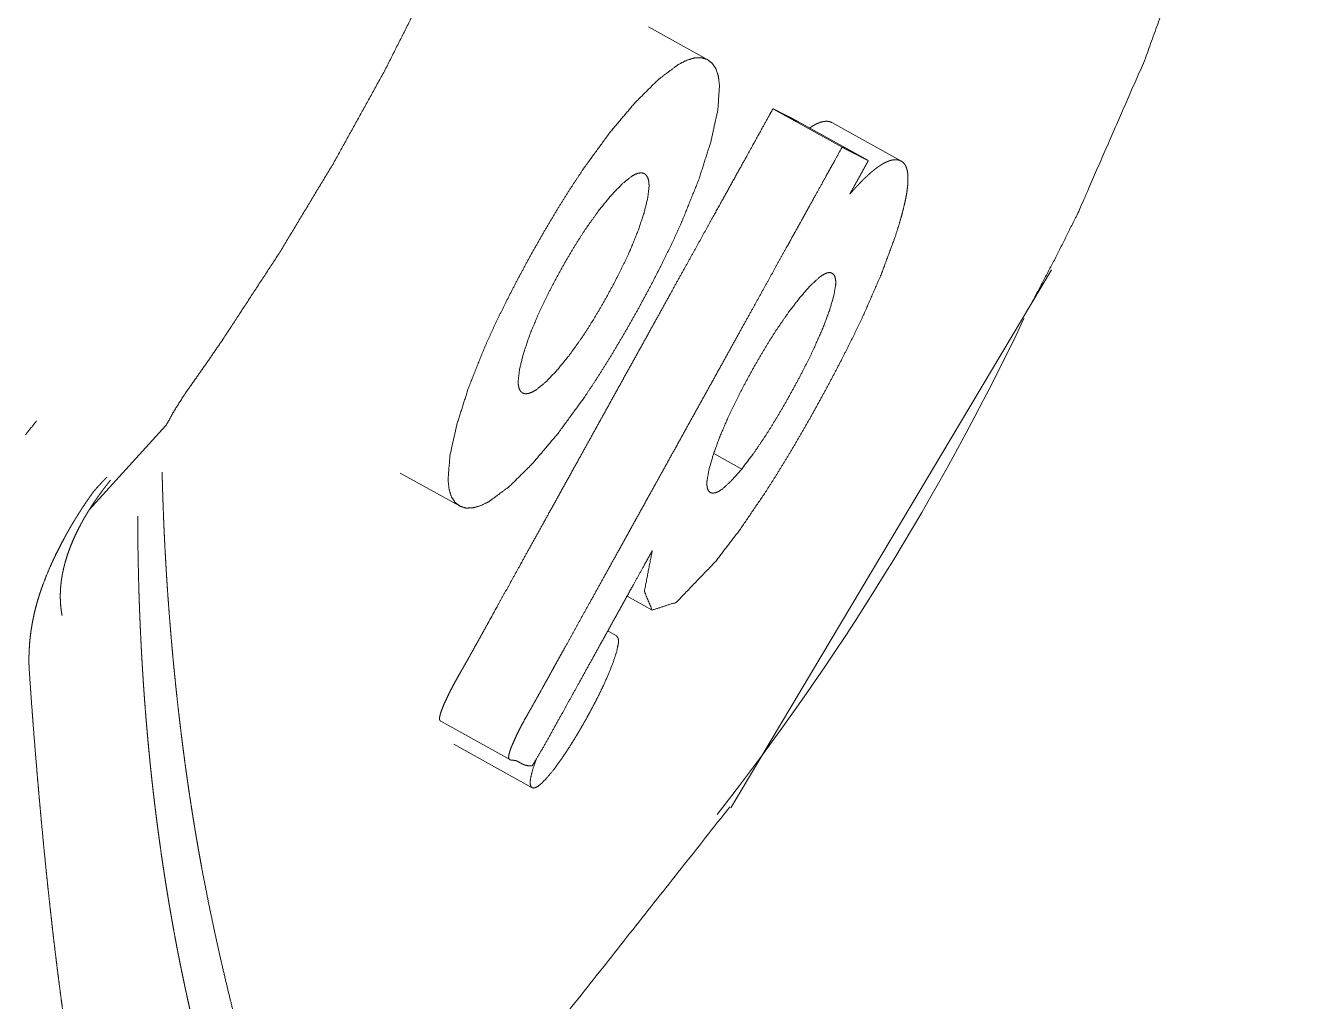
# Paper-space layout 'A3_1' of a CAD drawing. Header units: millimetres. Extents: x 0 to 420, y 0 to 297.
# Drawn here: x 199.35 to 205.84, y 258.55 to 263.55 of the extents above; entities that cross this region are included whole.
import ezdxf

# ---------------------------------------------------------------- set-up
doc = ezdxf.new("R2010")
doc.units = ezdxf.units.MM
doc.layers.add('170', color=7, linetype='Continuous', true_color=0xffffff)

psp = doc.layouts.new('A3_1')

# ---------------------------------------------------------------- linework, layer by layer
at = {"layer": '170', "color": 155, "linetype": 'Continuous', "lineweight": 13}
for p, q in [((202.8394, 263.3693), (202.5363, 263.5379)), ((203.5262, 262.9222), (203.1724, 263.1189)), ((203.6575, 262.8552), (203.3037, 263.0519)), ((203.8276, 262.8516), (203.4737, 263.0483)), ((203.5683, 262.6854), (203.5675, 262.6859)), ((203.5687, 262.6852), (203.5683, 262.6854)), ((204.5976, 262.295), (202.9572, 259.5425)), ((200.0662, 261.4975), (199.673, 261.0659)), ((203.0124, 261.2755), (202.8692, 261.3551)), ((201.2654, 261.2551), (201.5685, 261.0865)), ((202.5541, 260.5534), (202.4256, 260.6248)), ((202.3717, 260.4221), (202.3271, 260.4469)), ((201.4725, 259.9851), (201.8263, 259.7885)), ((201.5392, 259.8676), (201.9398, 259.6451))]:
    psp.add_line(p, q, dxfattribs=at)
psp.add_arc((192.2677, 267.8338), 13.4937, 321.90422, 334.59644, dxfattribs=at)
for points, knots in [([(204.5011, 262.1347), (204.6197, 262.3588), (204.733, 262.585), (205.0732, 263.3649), (205.3641, 264.163), (205.6175, 264.9552), (205.8368, 265.7573)], [0, 0, 0.065504, 0.130872, 0.350731, 0.570221, 0.785129, 1, 1]), ([(201.5666, 264.0892), (201.4971, 263.9388), (201.4259, 263.7892), (201.1843, 263.3117), (200.9253, 262.8434), (200.6492, 262.385), (200.3565, 261.9374), (200.2632, 261.8018), (200.1683, 261.6672)], [0, 0, 0.05914, 0.118293, 0.30937, 0.50042, 0.69148, 0.882439, 0.94122, 1, 1]), ([(202.8546, 262.9502), (202.8901, 263.1118), (202.899, 263.2357), (202.8935, 263.2835), (202.8812, 263.322), (202.8621, 263.3512), (202.8368, 263.3707), (202.8063, 263.3799), (202.7711, 263.3789), (202.7315, 263.3673), (202.6876, 263.345), (202.5863, 263.2688), (202.4671, 263.1505)], [0, 0, 0.184363, 0.322821, 0.376458, 0.421504, 0.460345, 0.495975, 0.531443, 0.570736, 0.616724, 0.671646, 0.812869, 1, 1]), ([(203.1724, 263.1189), (203.155, 263.0875), (203.1209, 263.0259), (203.0698, 262.9337), (203.0379, 262.8761), (203.0002, 262.8081), (202.9569, 262.73), (202.9143, 262.6531), (202.8636, 262.5616), (202.8357, 262.5113), (202.7775, 262.4062), (202.7153, 262.2939), (202.6473, 262.1712), (202.5739, 262.0388), (202.4972, 261.9004), (202.4198, 261.7607), (202.381, 261.6906), (202.3033, 261.5504), (202.228, 261.4144), (202.1914, 261.3484), (202.1115, 261.2042), (202.0291, 261.0556), (201.9912, 260.9871), (201.9188, 260.8565), (201.8848, 260.795), (201.8219, 260.6816), (201.7666, 260.5818), (201.7178, 260.4937), (201.6771, 260.4202), (201.6355, 260.345), (201.6121, 260.3031), (201.5898, 260.2637), (201.5694, 260.2281), (201.5517, 260.1966), (201.5365, 260.1692), (201.5237, 260.1449), (201.5116, 260.1204), (201.4988, 260.0933), (201.487, 260.0667), (201.4779, 260.0444), (201.4716, 260.0261), (201.4676, 260.0112), (201.4659, 259.9998), (201.4664, 259.9924), (201.4689, 259.9878), (201.4724, 259.9851)], [0, 0, 0.010036, 0.02972, 0.059233, 0.077646, 0.099404, 0.124379, 0.148958, 0.178228, 0.194335, 0.227961, 0.263871, 0.303105, 0.345465, 0.389723, 0.434421, 0.456829, 0.501669, 0.545192, 0.566297, 0.612401, 0.659952, 0.681867, 0.723622, 0.743283, 0.779581, 0.811484, 0.839682, 0.863174, 0.887211, 0.900645, 0.913317, 0.924792, 0.934905, 0.943675, 0.951358, 0.958993, 0.967387, 0.975532, 0.982282, 0.987681, 0.992007, 0.995211, 0.997286, 0.998767, 1, 1]), ([(202.4671, 263.1505), (202.3374, 262.9968), (202.205, 262.815), (202.1378, 262.7137), (202.0695, 262.6048), (202, 262.488), (201.9309, 262.3662), (201.8649, 262.2442), (201.8033, 262.1245), (201.7478, 262.0099), (201.6981, 261.9003), (201.6155, 261.6938), (201.5551, 261.5046)], [0, 0, 0.106186, 0.224933, 0.289103, 0.357008, 0.428758, 0.502662, 0.575908, 0.646987, 0.714226, 0.77774, 0.895149, 1, 1]), ([(203.3037, 263.0519), (203.3026, 263.0524), (203.302, 263.0527), (203.3014, 263.053), (203.3007, 263.0534), (203.3001, 263.0537), (203.2993, 263.0541), (203.2986, 263.0545), (203.297, 263.0553), (203.2962, 263.0557), (203.2953, 263.0561), (203.2944, 263.0566), (203.2935, 263.0571), (203.2915, 263.0581), (203.2904, 263.0587), (203.2892, 263.0592), (203.2868, 263.0605), (203.2855, 263.0611), (203.2842, 263.0618), (203.2828, 263.0625), (203.2813, 263.0633), (203.2798, 263.0641), (203.2781, 263.0649), (203.2746, 263.0667), (203.2727, 263.0677), (203.2707, 263.0687), (203.2686, 263.0698), (203.2664, 263.0709), (203.264, 263.0721), (203.2615, 263.0734), (203.2589, 263.0747), (203.2561, 263.0762), (203.253, 263.0777), (203.2466, 263.081), (203.2403, 263.0842), (203.2372, 263.0858), (203.2343, 263.0872), (203.2288, 263.09), (203.2263, 263.0914), (203.2238, 263.0926), (203.2191, 263.095), (203.2169, 263.0961), (203.2128, 263.0982), (203.209, 263.1002), (203.2072, 263.1011), (203.2054, 263.102), (203.2038, 263.1028), (203.2007, 263.1044), (203.1992, 263.1051), (203.1978, 263.1059), (203.1965, 263.1066), (203.1952, 263.1072), (203.194, 263.1078), (203.1928, 263.1084), (203.1905, 263.1096), (203.1895, 263.1101), (203.1885, 263.1106), (203.1866, 263.1116), (203.1857, 263.1121), (203.1848, 263.1125), (203.1832, 263.1133), (203.1825, 263.1137), (203.1818, 263.1141), (203.1811, 263.1144), (203.1804, 263.1148), (203.1797, 263.1151), (203.1791, 263.1154), (203.1785, 263.1157), (203.178, 263.116), (203.1774, 263.1163), (203.1769, 263.1165), (203.1764, 263.1168), (203.1759, 263.117), (203.1754, 263.1173), (203.175, 263.1175), (203.1742, 263.1179), (203.1738, 263.1181), (203.173, 263.1185), (203.1727, 263.1187), (203.1724, 263.1189)], [0, 0, 0.008152, 0.01273, 0.017433, 0.022514, 0.027657, 0.033051, 0.038695, 0.050673, 0.056944, 0.063592, 0.07049, 0.077765, 0.093128, 0.101344, 0.109998, 0.128247, 0.138155, 0.148441, 0.159101, 0.170452, 0.182241, 0.194722, 0.221436, 0.235922, 0.25116, 0.267214, 0.284083, 0.302018, 0.320958, 0.341213, 0.36266, 0.385612, 0.434401, 0.482939, 0.506016, 0.528091, 0.569918, 0.589609, 0.608485, 0.644105, 0.660911, 0.692391, 0.721364, 0.735034, 0.748142, 0.760683, 0.784326, 0.795363, 0.806023, 0.816309, 0.826029, 0.835499, 0.844592, 0.861586, 0.869613, 0.877202, 0.891688, 0.898461, 0.905045, 0.917336, 0.92298, 0.928499, 0.933893, 0.93891, 0.943801, 0.948505, 0.953083, 0.957347, 0.961549, 0.9655, 0.969328, 0.97303, 0.976543, 0.979992, 0.986263, 0.989274, 0.994918, 0.997492, 1, 1]), ([(203.4737, 263.0483), (203.4674, 263.051), (203.461, 263.053), (203.4545, 263.0542), (203.4479, 263.0548), (203.4414, 263.0547), (203.4348, 263.0541), (203.4282, 263.053), (203.4216, 263.0515), (203.4151, 263.0495), (203.4087, 263.0472), (203.4023, 263.0446), (203.3959, 263.0417), (203.3897, 263.0386), (203.3836, 263.0353), (203.3776, 263.0318), (203.3717, 263.0282), (203.3659, 263.0244), (203.3602, 263.0206), (203.3597, 263.0202)], [0, 0, 0.056113, 0.110606, 0.164286, 0.217694, 0.271093, 0.324879, 0.379041, 0.43374, 0.489099, 0.544706, 0.600803, 0.657238, 0.713785, 0.770284, 0.826936, 0.883237, 0.939313, 0.994827, 1, 1]), ([(203.5262, 262.9222), (203.5194, 262.91), (203.4946, 262.8651), (203.4486, 262.7822), (203.4236, 262.737), (203.3917, 262.6795), (203.354, 262.6114), (203.3107, 262.5333), (203.2899, 262.4957), (203.2439, 262.4127), (203.1895, 262.3146), (203.1313, 262.2095), (203.0691, 262.0972), (203.0011, 261.9746), (202.9278, 261.8421), (202.8511, 261.7038), (202.8124, 261.6339), (202.7348, 261.494), (202.6959, 261.4237), (202.619, 261.2849), (202.5452, 261.1517), (202.4653, 261.0076), (202.383, 260.8589), (202.3082, 260.724), (202.2386, 260.5984), (202.1757, 260.4849), (202.1205, 260.3852), (202.0954, 260.3399), (202.0501, 260.2581), (202.0309, 260.2236), (201.9893, 260.1484), (201.966, 260.1065), (201.9436, 260.067), (201.9233, 260.0315), (201.9055, 260), (201.8903, 259.9725), (201.8776, 259.9482), (201.8655, 259.9238), (201.8527, 259.8966), (201.8408, 259.87), (201.8317, 259.8477), (201.8254, 259.8295), (201.8214, 259.8145), (201.8197, 259.8032), (201.8202, 259.7958), (201.8228, 259.7912), (201.8271, 259.788), (201.8328, 259.7862), (201.8392, 259.7854), (201.846, 259.785), (201.8529, 259.7843), (201.8594, 259.7828), (201.8654, 259.7801), (201.8715, 259.7764), (201.8785, 259.7723), (201.8863, 259.7681), (201.8946, 259.7642), (201.9032, 259.7609), (201.9121, 259.7584), (201.9212, 259.757), (201.9307, 259.7564), (201.9404, 259.7567)], [0, 0, 0.003766, 0.017659, 0.04332, 0.057293, 0.075108, 0.096155, 0.120318, 0.131973, 0.157633, 0.187989, 0.220523, 0.255258, 0.293212, 0.33419, 0.377004, 0.398618, 0.441917, 0.463661, 0.506602, 0.547814, 0.592418, 0.63841, 0.680157, 0.719025, 0.754143, 0.784997, 0.799018, 0.824325, 0.835003, 0.858256, 0.871252, 0.883513, 0.894608, 0.904399, 0.912882, 0.920307, 0.9277, 0.935821, 0.9437, 0.950224, 0.955447, 0.959637, 0.962737, 0.964745, 0.966177, 0.967624, 0.969229, 0.970977, 0.972831, 0.974708, 0.976523, 0.978302, 0.98023, 0.982426, 0.984819, 0.987304, 0.98981, 0.992298, 0.994802, 0.997363, 1, 1]), ([(201.9427, 261.3043), (202.0724, 261.4577), (202.2046, 261.6385), (202.2715, 261.7392), (202.3394, 261.8473), (202.4084, 261.9632), (202.4769, 262.084), (202.5435, 262.207), (202.6056, 262.3277), (202.6615, 262.443), (202.7114, 262.5533), (202.7943, 262.7606), (202.8546, 262.9502)], [0, 0, 0.106035, 0.224295, 0.288102, 0.355541, 0.426749, 0.500033, 0.573884, 0.645511, 0.713194, 0.777075, 0.894978, 1, 1]), ([(203.6595, 262.8523), (203.6597, 262.8534), (203.6596, 262.8542), (203.6592, 262.8545), (203.6586, 262.8547), (203.6581, 262.8549), (203.6576, 262.8552), (203.657, 262.8555), (203.6564, 262.8558), (203.6558, 262.8561), (203.6552, 262.8564), (203.6539, 262.8571), (203.6524, 262.8578), (203.6509, 262.8586), (203.65, 262.859), (203.6492, 262.8595), (203.6482, 262.86), (203.6473, 262.8604), (203.6463, 262.8609), (203.6453, 262.8615), (203.6442, 262.862), (203.6431, 262.8626), (203.6419, 262.8632), (203.6394, 262.8645), (203.6366, 262.8659), (203.6351, 262.8667), (203.6336, 262.8674), (203.6302, 262.8691), (203.6265, 262.871), (203.6245, 262.872), (203.6202, 262.8743), (203.6179, 262.8755), (203.6154, 262.8767), (203.6127, 262.8781), (203.6099, 262.8795), (203.6069, 262.8811), (203.6037, 262.8826), (203.6005, 262.8843), (203.5972, 262.886), (203.5941, 262.8876), (203.5911, 262.8891), (203.5882, 262.8906), (203.5854, 262.892), (203.5827, 262.8934), (203.5801, 262.8947), (203.5776, 262.896), (203.5752, 262.8972), (203.5729, 262.8984), (203.5707, 262.8995), (203.5686, 262.9006), (203.5666, 262.9016), (203.5647, 262.9026), (203.5628, 262.9035), (203.561, 262.9045), (203.5593, 262.9053), (203.5576, 262.9062), (203.556, 262.907), (203.5531, 262.9085), (203.5517, 262.9092), (203.5503, 262.9099), (203.549, 262.9106), (203.5478, 262.9112), (203.5466, 262.9118), (203.5444, 262.9129), (203.5423, 262.914), (203.5413, 262.9145), (203.5404, 262.9149), (203.5395, 262.9154), (203.5387, 262.9158), (203.5371, 262.9167), (203.5356, 262.9174), (203.5349, 262.9178), (203.5342, 262.9181), (203.5336, 262.9184), (203.5329, 262.9188), (203.5323, 262.9191), (203.5318, 262.9193), (203.5313, 262.9196), (203.5302, 262.9201), (203.5297, 262.9204), (203.5293, 262.9206), (203.5284, 262.9211), (203.528, 262.9213), (203.5276, 262.9215), (203.5272, 262.9217), (203.5269, 262.9219), (203.5265, 262.922), (203.5262, 262.9222)], [0, 0, 0.007708, 0.012816, 0.016306, 0.020107, 0.023885, 0.02779, 0.031934, 0.0362, 0.040588, 0.045221, 0.055033, 0.065697, 0.077337, 0.083493, 0.090014, 0.096779, 0.103665, 0.110978, 0.118657, 0.126762, 0.134989, 0.143703, 0.162413, 0.182889, 0.19392, 0.205376, 0.230118, 0.257421, 0.272229, 0.304345, 0.321652, 0.340117, 0.359741, 0.380643, 0.402888, 0.426227, 0.4503, 0.474311, 0.497529, 0.519895, 0.541406, 0.562065, 0.581994, 0.601129, 0.619594, 0.637206, 0.654147, 0.670357, 0.686021, 0.701012, 0.715333, 0.729289, 0.742452, 0.755128, 0.767377, 0.779138, 0.801137, 0.811559, 0.821492, 0.830999, 0.84014, 0.848917, 0.865432, 0.880728, 0.887919, 0.894745, 0.901326, 0.907667, 0.91955, 0.93058, 0.93576, 0.940698, 0.94539, 0.950023, 0.954411, 0.958555, 0.962579, 0.970197, 0.973732, 0.977206, 0.983666, 0.986713, 0.989639, 0.992381, 0.995002, 0.997562, 1, 1]), ([(203.5687, 262.6852), (203.5683, 262.6847), (203.5681, 262.6847), (203.5683, 262.6853), (203.568, 262.6852), (203.5666, 262.6834), (203.5658, 262.6825), (203.5669, 262.6847), (203.5687, 262.688), (203.5698, 262.6898), (203.5704, 262.6909), (203.5713, 262.6925), (203.5732, 262.6959), (203.574, 262.6974), (203.575, 262.6991), (203.5759, 262.7008), (203.5769, 262.7025), (203.5778, 262.7043), (203.5789, 262.7061), (203.5799, 262.708), (203.581, 262.71), (203.5821, 262.712), (203.5832, 262.714), (203.5844, 262.716), (203.5856, 262.7182), (203.5868, 262.7204), (203.588, 262.7226), (203.5893, 262.7249), (203.5906, 262.7274), (203.5934, 262.7324), (203.5964, 262.7377), (203.598, 262.7406), (203.5995, 262.7434), (203.6011, 262.7463), (203.6028, 262.7494), (203.6063, 262.7558), (203.6081, 262.7589), (203.6099, 262.7621), (203.6117, 262.7654), (203.6135, 262.7687), (203.6153, 262.7719), (203.6187, 262.778), (203.6204, 262.7811), (203.6236, 262.787), (203.6252, 262.7898), (203.6268, 262.7926), (203.6283, 262.7954), (203.6298, 262.7981), (203.6327, 262.8033), (203.6341, 262.8058), (203.6355, 262.8083), (203.6368, 262.8107), (203.6381, 262.8131), (203.6394, 262.8154), (203.6407, 262.8177), (203.6419, 262.8199), (203.6431, 262.8221), (203.6443, 262.8242), (203.6455, 262.8264), (203.6466, 262.8284), (203.6477, 262.8304), (203.6488, 262.8324), (203.6499, 262.8343), (203.6509, 262.8362), (203.6519, 262.838), (203.6529, 262.8398), (203.654, 262.8418), (203.655, 262.8435), (203.6558, 262.8449), (203.6568, 262.8467), (203.6583, 262.8494), (203.6596, 262.8519), (203.66, 262.8527), (203.6595, 262.8523)], [0, 0, 0.003092, 0.004025, 0.007225, 0.009051, 0.020369, 0.026497, 0.038942, 0.057632, 0.068114, 0.074443, 0.083532, 0.102952, 0.111672, 0.121132, 0.131002, 0.140922, 0.151023, 0.161454, 0.172246, 0.183318, 0.194529, 0.206062, 0.217874, 0.230237, 0.24274, 0.255423, 0.268527, 0.282552, 0.311061, 0.341553, 0.35784, 0.373987, 0.390594, 0.408123, 0.4442, 0.462239, 0.480598, 0.499098, 0.517737, 0.536006, 0.571113, 0.588641, 0.622226, 0.638283, 0.65443, 0.670206, 0.685382, 0.715093, 0.729578, 0.743693, 0.757397, 0.770962, 0.784246, 0.797349, 0.810033, 0.822396, 0.834579, 0.846711, 0.858383, 0.869685, 0.880847, 0.892059, 0.90299, 0.913051, 0.923292, 0.934454, 0.944604, 0.952683, 0.962974, 0.97829, 0.991986, 0.99679, 1, 1]), ([(203.8276, 262.8516), (203.8212, 262.8544), (203.8148, 262.8563), (203.8083, 262.8576), (203.8018, 262.8581), (203.7952, 262.8581), (203.7886, 262.8575), (203.782, 262.8564), (203.7755, 262.8548), (203.7689, 262.8529), (203.7625, 262.8506), (203.7561, 262.848), (203.7498, 262.8451), (203.7435, 262.842), (203.7374, 262.8386), (203.7314, 262.8352), (203.7255, 262.8315), (203.7197, 262.8278), (203.714, 262.8239), (203.7085, 262.82), (203.7031, 262.8161), (203.6978, 262.8121), (203.6926, 262.8081), (203.6876, 262.8041), (203.6827, 262.8001), (203.678, 262.7961), (203.6734, 262.7921), (203.6689, 262.7882), (203.6645, 262.7843), (203.6603, 262.7805), (203.6562, 262.7768), (203.6522, 262.7731), (203.6484, 262.7694), (203.6446, 262.7658), (203.641, 262.7623), (203.6375, 262.7589), (203.6341, 262.7556), (203.6308, 262.7523), (203.6246, 262.746), (203.6188, 262.74), (203.616, 262.7371), (203.6133, 262.7343), (203.6107, 262.7316), (203.6082, 262.729), (203.6058, 262.7264), (203.6034, 262.7239), (203.6012, 262.7215), (203.599, 262.7191), (203.5969, 262.7168), (203.5949, 262.7146), (203.5929, 262.7125), (203.591, 262.7104), (203.5892, 262.7084), (203.5874, 262.7064), (203.5857, 262.7046), (203.5841, 262.7027), (203.5825, 262.7009), (203.5809, 262.6992), (203.5795, 262.6975), (203.5767, 262.6944), (203.5753, 262.6928), (203.574, 262.6913), (203.5728, 262.69), (203.5716, 262.6886), (203.5702, 262.687), (203.5691, 262.6857), (203.5686, 262.6851), (203.5687, 262.6852)], [0, 0, 0.021313, 0.04201, 0.06246, 0.082687, 0.102969, 0.123398, 0.144021, 0.164797, 0.185762, 0.206963, 0.228246, 0.249649, 0.271155, 0.292644, 0.314074, 0.335491, 0.356755, 0.377876, 0.398791, 0.419469, 0.439916, 0.460047, 0.479878, 0.499362, 0.518511, 0.537236, 0.555631, 0.573612, 0.591223, 0.608375, 0.625163, 0.641495, 0.657463, 0.672979, 0.688088, 0.70279, 0.71704, 0.744459, 0.770257, 0.782617, 0.79457, 0.806164, 0.817441, 0.828314, 0.838873, 0.849118, 0.858956, 0.86857, 0.877824, 0.88676, 0.895431, 0.903783, 0.911956, 0.919768, 0.927401, 0.934763, 0.941944, 0.948856, 0.961869, 0.968283, 0.974385, 0.979947, 0.98573, 0.992102, 0.997346, 0.999657, 1, 1]), ([(203.795, 262.4555), (203.8122, 262.5089), (203.8267, 262.5572), (203.8383, 262.6004), (203.8475, 262.6387), (203.8543, 262.6727), (203.8591, 262.7025), (203.862, 262.7285), (203.8634, 262.751), (203.8633, 262.7704), (203.8621, 262.7871), (203.8599, 262.8012), (203.8568, 262.8132), (203.8531, 262.8232), (203.8487, 262.8315), (203.8439, 262.8383), (203.8387, 262.8439), (203.8333, 262.8483), (203.8276, 262.8516)], [0, 0, 0.13464, 0.255666, 0.363024, 0.45771, 0.540749, 0.613206, 0.676016, 0.730236, 0.776869, 0.816912, 0.851265, 0.880864, 0.90658, 0.92908, 0.949081, 0.967296, 0.984149, 1, 1]), ([(202.3423, 262.6732), (202.3991, 262.7326), (202.4466, 262.7714), (202.4668, 262.7832), (202.4848, 262.7897), (202.5004, 262.7911), (202.5136, 262.7875), (202.5246, 262.7787), (202.5325, 262.7651), (202.5371, 262.7468), (202.5386, 262.7239), (202.532, 262.6639), (202.5126, 262.5851)], [0, 0, 0.191832, 0.33503, 0.389634, 0.434214, 0.470872, 0.502776, 0.53555, 0.572273, 0.61628, 0.669891, 0.810693, 1, 1]), ([(201.8952, 261.8651), (201.9262, 261.9577), (201.9678, 262.0589), (201.9925, 262.1126), (202.0201, 262.1689), (202.0505, 262.2276), (202.083, 262.2876), (202.1166, 262.347), (202.1504, 262.4041), (202.1835, 262.4574), (202.216, 262.5071), (202.28, 262.5968), (202.3423, 262.6732)], [0, 0, 0.105142, 0.222931, 0.286651, 0.354062, 0.425329, 0.49877, 0.572259, 0.643658, 0.711284, 0.77529, 0.893838, 1, 1]), ([(202.5126, 262.5851), (202.4816, 262.4926), (202.4401, 262.3914), (202.4153, 262.3376), (202.3878, 262.2813), (202.3574, 262.2225), (202.3249, 262.1626), (202.2912, 262.1032), (202.2574, 262.0462), (202.2242, 261.9929), (202.1916, 261.9432), (202.1273, 261.8538), (202.0646, 261.7776)], [0, 0, 0.105114, 0.2229, 0.286608, 0.354035, 0.425308, 0.498735, 0.57219, 0.643559, 0.71118, 0.775161, 0.893735, 1, 1]), ([(202.8794, 260.8031), (203.0017, 260.9629), (203.1285, 261.1484), (203.1936, 261.2506), (203.2602, 261.36), (203.3284, 261.4765), (203.3966, 261.5975), (203.4635, 261.7204), (203.5266, 261.8407), (203.5841, 261.9554), (203.6362, 262.0647), (203.7256, 262.2695), (203.795, 262.4555)], [0, 0, 0.106121, 0.224625, 0.288551, 0.356071, 0.427289, 0.50054, 0.574349, 0.645943, 0.713623, 0.777502, 0.895341, 1, 1]), ([(203.3143, 262.1576), (203.3685, 262.2184), (203.4133, 262.2588), (203.4321, 262.2714), (203.4485, 262.2787), (203.4626, 262.2809), (203.4743, 262.2782), (203.4838, 262.2704), (203.4902, 262.2577), (203.4933, 262.2405), (203.4933, 262.2187), (203.4836, 262.1613), (203.4612, 262.0854)], [0, 0, 0.197953, 0.344347, 0.399256, 0.443047, 0.477701, 0.506765, 0.536709, 0.571168, 0.613682, 0.66654, 0.807894, 1, 1]), ([(202.8679, 261.352), (202.9016, 261.4439), (202.9448, 261.544), (202.9699, 261.5971), (202.9975, 261.6525), (203.0277, 261.7104), (203.0598, 261.7693), (203.0933, 261.8288), (203.1269, 261.886), (203.1596, 261.9395), (203.1916, 261.9895), (203.2541, 262.08), (203.3143, 262.1576)], [0, 0, 0.105898, 0.223805, 0.287282, 0.354243, 0.424794, 0.497345, 0.571186, 0.642855, 0.710731, 0.774952, 0.893827, 1, 1]), ([(203.4612, 262.0854), (203.4273, 261.9953), (203.3833, 261.8953), (203.3575, 261.8416), (203.3291, 261.785), (203.2979, 261.7256), (203.2647, 261.6648), (203.2312, 261.6054), (203.1978, 261.5481), (203.1652, 261.4945), (203.1334, 261.4443), (203.0717, 261.3535), (203.0124, 261.2755)], [0, 0, 0.103645, 0.221259, 0.285341, 0.353423, 0.425627, 0.500202, 0.573617, 0.644942, 0.712487, 0.77635, 0.894528, 1, 1]), ([(202.0646, 261.7776), (202.0073, 261.7184), (201.9593, 261.6798), (201.9388, 261.6683), (201.9206, 261.6618), (201.9047, 261.6605), (201.8913, 261.6643), (201.8811, 261.6728), (201.8738, 261.686), (201.8696, 261.704), (201.8686, 261.7267), (201.8757, 261.7864), (201.8952, 261.8651)], [0, 0, 0.192629, 0.336666, 0.391689, 0.436853, 0.474263, 0.506836, 0.537978, 0.573321, 0.616509, 0.669753, 0.810407, 1, 1]), ([(200.1687, 261.667), (200.1631, 261.6589), (200.1575, 261.6508), (200.1084, 261.5735), (200.0663, 261.4975)], [0, 0, 0.049622, 0.099211, 0.561548, 1, 1]), ([(199.3468, 261.4504), (199.3755, 261.486), (199.4041, 261.5216)], [0, 0, 0.49986, 1, 1]), ([(201.5551, 261.5046), (201.5193, 261.3432), (201.5099, 261.2195), (201.5151, 261.1719), (201.527, 261.1336), (201.5457, 261.1047), (201.5705, 261.0854), (201.6014, 261.0758), (201.6371, 261.0767), (201.6771, 261.0882), (201.7213, 261.1103), (201.8232, 261.1861), (201.9427, 261.3043)], [0, 0, 0.184244, 0.322432, 0.37586, 0.420513, 0.45886, 0.493941, 0.529947, 0.569738, 0.61609, 0.671212, 0.812706, 1, 1]), ([(203.0124, 261.2755), (202.9589, 261.2143), (202.9143, 261.1738), (202.8954, 261.1613), (202.8787, 261.1541), (202.8641, 261.1519), (202.852, 261.155), (202.8431, 261.1628), (202.8372, 261.1754), (202.8345, 261.1928), (202.8349, 261.215), (202.8452, 261.2738), (202.8679, 261.352)], [0, 0, 0.195321, 0.339948, 0.394324, 0.438202, 0.473625, 0.503712, 0.531965, 0.565352, 0.607627, 0.661022, 0.80453, 1, 1]), ([(199.7633, 261.2332), (199.7562, 261.2257), (199.7525, 261.2219), (199.7488, 261.218), (199.745, 261.214), (199.7412, 261.21), (199.7372, 261.2059), (199.7333, 261.2017), (199.7283, 261.1964), (199.7223, 261.1898), (199.7164, 261.1832), (199.7069, 261.1727), (199.6975, 261.1622)], [0, 0, 0.10684, 0.162061, 0.21729, 0.274476, 0.331508, 0.390497, 0.449646, 0.524815, 0.616324, 0.70799, 0.853757, 1, 1]), ([(200.0467, 261.2597), (200.0475, 261.2241), (200.048, 261.2063), (200.0485, 261.1886), (200.049, 261.1708), (200.0495, 261.153), (200.0501, 261.1352), (200.0507, 261.1174), (200.0513, 261.0996), (200.0526, 261.0639), (200.0539, 261.0283), (200.0547, 261.0105), (200.0562, 260.9749), (200.057, 260.957), (200.0578, 260.9392), (200.0596, 260.9035), (200.0614, 260.8678), (200.0623, 260.8499), (200.0633, 260.8321), (200.0653, 260.7964), (200.0674, 260.7607), (200.0685, 260.7428), (200.0708, 260.7071), (200.0719, 260.6893), (200.0743, 260.6536), (200.0768, 260.618), (200.0781, 260.6001), (200.0807, 260.5644), (200.0821, 260.5466), (200.0848, 260.511), (200.0877, 260.4754), (200.0892, 260.4576), (200.0907, 260.4398), (200.0937, 260.4042), (200.0968, 260.3687), (200.0984, 260.3509), (200.1, 260.3332), (200.1033, 260.2977), (200.105, 260.2799), (200.1067, 260.2623), (200.1102, 260.2269), (200.112, 260.2091), (200.1138, 260.1915), (200.1175, 260.1562), (200.1193, 260.1385), (200.1212, 260.1209), (200.1251, 260.0857), (200.129, 260.0506), (200.131, 260.033), (200.1351, 259.9979), (200.1392, 259.9629), (200.1434, 259.928), (200.1478, 259.8931), (200.15, 259.8758), (200.1544, 259.841), (200.159, 259.8064), (200.1613, 259.7891), (200.166, 259.7545), (200.1683, 259.7373), (200.1707, 259.7201), (200.1732, 259.7029), (200.1756, 259.6857), (200.1781, 259.6686), (200.1805, 259.6515), (200.183, 259.6344), (200.1881, 259.6003), (200.1907, 259.5833), (200.1959, 259.5494), (200.2012, 259.5155), (200.2039, 259.4987), (200.2093, 259.465), (200.212, 259.4483), (200.2148, 259.4315), (200.2176, 259.4148), (200.2204, 259.3981), (200.2232, 259.3815), (200.2261, 259.3649), (200.2319, 259.3318), (200.2348, 259.3152), (200.2407, 259.2823), (200.2467, 259.2495), (200.2497, 259.2332), (200.2658, 259.1491), (200.282, 259.0671), (200.2991, 258.9836), (200.3164, 258.9023), (200.3345, 258.8198), (200.3527, 258.7396), (200.3717, 258.6585), (200.3906, 258.5799), (200.4103, 258.5006), (200.4299, 258.4239), (200.4501, 258.3469), (200.4701, 258.2726), (200.4907, 258.1983), (200.5111, 258.1268), (200.532, 258.0558), (200.5525, 257.9877), (200.56, 257.9633), (200.5638, 257.9511), (200.5677, 257.939), (200.5715, 257.9268), (200.5753, 257.9147), (200.5831, 257.8904), (200.5871, 257.8783), (200.591, 257.8663), (200.595, 257.8542), (200.6029, 257.8301), (200.6109, 257.8062), (200.6149, 257.7943), (200.623, 257.7706), (200.6311, 257.747), (200.6352, 257.7352), (200.6392, 257.7236), (200.6433, 257.7119), (200.6514, 257.6888), (200.6595, 257.6658), (200.6677, 257.6431), (200.6757, 257.6206), (200.6797, 257.6095), (200.6838, 257.5984), (200.6878, 257.5874), (200.6918, 257.5764), (200.6958, 257.5656), (200.6998, 257.5547), (200.7037, 257.544), (200.7116, 257.5228), (200.7155, 257.5123), (200.7194, 257.5019), (200.7232, 257.4916), (200.7309, 257.4713), (200.7384, 257.4513), (200.7458, 257.4318), (200.7495, 257.4221), (200.7567, 257.4032), (200.7638, 257.3848), (200.7672, 257.3757), (200.7707, 257.3667), (200.7741, 257.3579), (200.7808, 257.3406), (200.784, 257.3322), (200.7904, 257.3157), (200.7966, 257.2998), (200.8025, 257.2844), (200.8054, 257.277), (200.8083, 257.2697), (200.811, 257.2625), (200.8138, 257.2555), (200.819, 257.242), (200.8215, 257.2355), (200.824, 257.2291), (200.8264, 257.2229), (200.8287, 257.2169), (200.8309, 257.2111), (200.8331, 257.2055), (200.8372, 257.1947), (200.8391, 257.1896), (200.841, 257.1847), (200.8427, 257.1799), (200.8444, 257.1754), (200.8475, 257.1669), (200.8489, 257.163), (200.8502, 257.1593), (200.8515, 257.1558), (200.8526, 257.1525), (200.8536, 257.1494), (200.8546, 257.1465), (200.8554, 257.1439), (200.8562, 257.1415), (200.8568, 257.1392), (200.8573, 257.1373), (200.8577, 257.1355), (200.8581, 257.1341), (200.8582, 257.1328), (200.8583, 257.1318), (200.8583, 257.131), (200.8581, 257.1305), (200.858, 257.1303)], [0, 0, 0.008399, 0.012611, 0.016803, 0.021015, 0.025213, 0.029425, 0.033628, 0.037846, 0.046268, 0.054695, 0.058904, 0.067337, 0.071562, 0.075777, 0.084218, 0.092664, 0.096895, 0.101107, 0.109556, 0.118011, 0.122244, 0.130697, 0.134911, 0.143366, 0.151817, 0.156048, 0.164501, 0.168714, 0.17716, 0.185608, 0.189833, 0.194048, 0.202479, 0.210914, 0.215131, 0.219339, 0.227757, 0.231972, 0.236168, 0.244575, 0.248783, 0.252971, 0.261363, 0.265558, 0.269738, 0.278111, 0.286466, 0.29065, 0.29899, 0.307317, 0.315633, 0.323931, 0.328066, 0.336345, 0.344606, 0.348736, 0.356967, 0.361075, 0.365188, 0.369282, 0.373382, 0.377468, 0.381559, 0.385637, 0.39378, 0.397851, 0.405965, 0.414053, 0.418084, 0.426139, 0.430158, 0.434163, 0.438174, 0.442167, 0.44616, 0.45014, 0.458083, 0.462051, 0.469957, 0.477827, 0.481743, 0.501989, 0.521742, 0.541887, 0.561523, 0.581482, 0.600909, 0.620589, 0.639705, 0.659006, 0.677713, 0.696523, 0.714711, 0.732929, 0.750483, 0.767989, 0.784791, 0.790816, 0.793846, 0.796846, 0.799868, 0.802866, 0.808884, 0.811898, 0.814888, 0.8179, 0.82388, 0.829843, 0.832803, 0.838725, 0.844618, 0.847564, 0.85048, 0.853403, 0.859201, 0.864952, 0.870658, 0.876305, 0.879094, 0.881891, 0.884655, 0.887416, 0.890144, 0.892874, 0.895566, 0.900911, 0.90356, 0.906176, 0.908784, 0.913919, 0.918957, 0.923899, 0.926329, 0.931113, 0.93579, 0.938086, 0.940346, 0.942587, 0.94696, 0.949091, 0.95327, 0.957305, 0.961202, 0.963095, 0.964944, 0.966761, 0.968532, 0.971959, 0.973613, 0.975222, 0.976787, 0.978305, 0.979785, 0.981213, 0.983936, 0.985231, 0.986468, 0.987661, 0.988803, 0.990931, 0.991921, 0.99285, 0.993735, 0.994557, 0.995329, 0.996038, 0.996695, 0.997292, 0.997835, 0.998316, 0.998738, 0.999097, 0.999399, 0.999639, 0.99982, 0.999951, 1, 1]), ([(199.6975, 261.1622), (199.693, 261.156), (199.6886, 261.1498), (199.6843, 261.1438), (199.6759, 261.1319), (199.6718, 261.126), (199.6678, 261.1203), (199.6639, 261.1146), (199.6601, 261.109), (199.6526, 261.0981), (199.649, 261.0926), (199.642, 261.0821), (199.6386, 261.077), (199.6352, 261.0719), (199.632, 261.0669), (199.6288, 261.0619), (199.6257, 261.057), (199.6226, 261.0522), (199.6196, 261.0475), (199.6166, 261.0428), (199.6137, 261.0382), (199.6109, 261.0337), (199.6081, 261.0292), (199.6054, 261.0248), (199.6027, 261.0205), (199.6001, 261.0162), (199.595, 261.0078), (199.5926, 261.0038), (199.5902, 260.9998), (199.5879, 260.9959), (199.5855, 260.9919), (199.5833, 260.9882), (199.5811, 260.9843), (199.5768, 260.977), (199.5727, 260.9699), (199.5708, 260.9665), (199.5669, 260.9598), (199.5633, 260.9533), (199.5615, 260.9501), (199.5581, 260.9439), (199.5548, 260.938), (199.5532, 260.9352), (199.5517, 260.9323), (199.5487, 260.9268), (199.5459, 260.9216), (199.5445, 260.9191), (199.5432, 260.9165), (199.5336, 260.8987), (199.5244, 260.881), (199.5107, 260.8542), (199.4978, 260.8277), (199.4813, 260.7925), (199.4662, 260.758), (199.4486, 260.7152), (199.433, 260.6739), (199.4278, 260.659), (199.4228, 260.6444), (199.4176, 260.6284), (199.4127, 260.6127), (199.4077, 260.5957), (199.403, 260.579), (199.3983, 260.5611), (199.394, 260.5436), (199.3898, 260.5249), (199.3859, 260.5067), (199.3823, 260.4875), (199.3791, 260.4687), (199.3744, 260.4376), (199.3708, 260.4074), (199.3685, 260.3824), (199.3668, 260.358), (199.3658, 260.3383), (199.3653, 260.319), (199.3651, 260.3039), (199.3651, 260.2889), (199.3653, 260.2778), (199.3656, 260.2668), (199.3659, 260.2591), (199.3663, 260.2516), (199.3665, 260.2471), (199.3668, 260.2427)], [0, 0, 0.007653, 0.015294, 0.022703, 0.037324, 0.044507, 0.051482, 0.058463, 0.065225, 0.078546, 0.085095, 0.097783, 0.103952, 0.110098, 0.116065, 0.122021, 0.127817, 0.133584, 0.139172, 0.144767, 0.150184, 0.155589, 0.160817, 0.166062, 0.171118, 0.176185, 0.185977, 0.190706, 0.195442, 0.2, 0.204587, 0.208995, 0.213412, 0.221909, 0.230144, 0.234112, 0.241871, 0.249368, 0.253027, 0.260104, 0.266883, 0.270152, 0.273411, 0.27965, 0.285647, 0.288515, 0.291393, 0.311665, 0.331719, 0.361959, 0.391503, 0.430571, 0.468306, 0.514752, 0.559144, 0.574953, 0.59045, 0.607318, 0.623849, 0.641633, 0.659034, 0.677589, 0.695724, 0.714895, 0.733617, 0.753218, 0.772373, 0.803942, 0.834448, 0.859641, 0.884204, 0.903999, 0.923406, 0.938594, 0.953574, 0.964738, 0.975821, 0.983483, 0.991084, 0.995552, 1, 1]), ([(199.782, 261.2179), (199.7749, 261.209), (199.7713, 261.2045), (199.7678, 261.2001), (199.7644, 261.1956), (199.7609, 261.1912), (199.7574, 261.1867), (199.7506, 261.1778), (199.7473, 261.1734), (199.7439, 261.1689), (199.7406, 261.1644), (199.734, 261.1556), (199.7308, 261.1511), (199.7276, 261.1467), (199.7244, 261.1422), (199.718, 261.1333), (199.7149, 261.1289), (199.7087, 261.12), (199.7057, 261.1156), (199.6997, 261.1067), (199.6967, 261.1023), (199.6937, 261.0979), (199.6908, 261.0934), (199.6879, 261.089), (199.685, 261.0846), (199.6821, 261.0802), (199.6793, 261.0758), (199.6765, 261.0714), (199.6737, 261.067), (199.671, 261.0626), (199.6683, 261.0582), (199.6655, 261.0538), (199.6629, 261.0494), (199.6602, 261.045), (199.655, 261.0362), (199.6498, 261.0274), (199.6473, 261.0231), (199.6448, 261.0187), (199.6424, 261.0144), (199.6399, 261.01), (199.6375, 261.0056), (199.6351, 261.0013), (199.6327, 260.9969), (199.6304, 260.9926), (199.628, 260.9883), (199.6153, 260.9636), (199.6038, 260.9399), (199.5926, 260.9152), (199.5826, 260.8916), (199.5729, 260.8669), (199.5645, 260.8434), (199.5566, 260.819), (199.5498, 260.7957), (199.5468, 260.7845), (199.5441, 260.7736), (199.5415, 260.7624), (199.5391, 260.7514), (199.5368, 260.7401), (199.5348, 260.729), (199.5329, 260.7176), (199.5313, 260.7065), (199.5298, 260.6951), (199.5286, 260.6839), (199.5275, 260.6725), (199.5267, 260.6613), (199.5261, 260.6498), (199.5257, 260.6386), (199.5255, 260.6272), (199.5256, 260.616), (199.5259, 260.6046), (199.5264, 260.5934), (199.5271, 260.5821), (199.5281, 260.571), (199.5293, 260.5597), (199.5308, 260.5487), (199.5326, 260.5376), (199.5345, 260.5267)], [0, 0, 0.015076, 0.022561, 0.030067, 0.037519, 0.044991, 0.052409, 0.067216, 0.074584, 0.081941, 0.089276, 0.103881, 0.111151, 0.118405, 0.125643, 0.140055, 0.14723, 0.16151, 0.168638, 0.182786, 0.18983, 0.196882, 0.203895, 0.210879, 0.217839, 0.224793, 0.231709, 0.238633, 0.245505, 0.252363, 0.259206, 0.266034, 0.272826, 0.279612, 0.293109, 0.306523, 0.313179, 0.319845, 0.326436, 0.333075, 0.33964, 0.346215, 0.352754, 0.359266, 0.365741, 0.402407, 0.437264, 0.473108, 0.506994, 0.541919, 0.574924, 0.608897, 0.640951, 0.656212, 0.671048, 0.686303, 0.701167, 0.716398, 0.731251, 0.746471, 0.76132, 0.776549, 0.791386, 0.806552, 0.821393, 0.836544, 0.851354, 0.866457, 0.881231, 0.89631, 0.911073, 0.92607, 0.940793, 0.955793, 0.97045, 0.985332, 1, 1]), ([(200.712, 256.9048), (200.7121, 256.9052), (200.7123, 256.9059), (200.7124, 256.9068), (200.7124, 256.9079), (200.7124, 256.9091), (200.7123, 256.9104), (200.7121, 256.9119), (200.7118, 256.9136), (200.7114, 256.9155), (200.7109, 256.9176), (200.7103, 256.9198), (200.7096, 256.9224), (200.7088, 256.9251), (200.7078, 256.9281), (200.7067, 256.9313), (200.7055, 256.9348), (200.7042, 256.9385), (200.7027, 256.9426), (200.7011, 256.947), (200.6993, 256.9517), (200.6973, 256.9567), (200.6952, 256.9622), (200.6929, 256.9679), (200.6905, 256.9741), (200.6878, 256.9806), (200.682, 256.995), (200.6753, 257.0112), (200.6716, 257.02), (200.6678, 257.0293), (200.6593, 257.0495), (200.6547, 257.0605), (200.65, 257.0719), (200.6396, 257.0968), (200.634, 257.1102), (200.6221, 257.139), (200.6158, 257.1543), (200.6091, 257.1706), (200.595, 257.2053), (200.5876, 257.2237), (200.5797, 257.2432), (200.5717, 257.2633), (200.5634, 257.2846), (200.5548, 257.3065), (200.5458, 257.3296), (200.5366, 257.3535), (200.5271, 257.3787), (200.5173, 257.4046), (200.5071, 257.4319), (200.4968, 257.46), (200.486, 257.4896), (200.4751, 257.52), (200.4638, 257.552), (200.4522, 257.5848), (200.4403, 257.6194), (200.4282, 257.6549), (200.4157, 257.6921), (200.4031, 257.7304), (200.3989, 257.743), (200.3948, 257.7557), (200.3864, 257.7816), (200.3823, 257.7946), (200.3739, 257.8211), (200.3697, 257.8345), (200.3655, 257.848), (200.357, 257.8754), (200.3528, 257.8892), (200.3485, 257.9032), (200.34, 257.9314), (200.3358, 257.9458), (200.3272, 257.9747), (200.3187, 258.0041), (200.3144, 258.0189), (200.3101, 258.0339), (200.3016, 258.0642), (200.2973, 258.0795), (200.2887, 258.1105), (200.2844, 258.1262), (200.2758, 258.1579), (200.2716, 258.1739), (200.2673, 258.19), (200.263, 258.2063), (200.2587, 258.2227), (200.2544, 258.2392), (200.2502, 258.2557), (200.2459, 258.2725), (200.2417, 258.2893), (200.2374, 258.3063), (200.2331, 258.3234), (200.2246, 258.3579), (200.2204, 258.3753), (200.2162, 258.3929), (200.212, 258.4106), (200.2078, 258.4284), (200.2035, 258.4463), (200.1993, 258.4643), (200.191, 258.5008), (200.1868, 258.5192), (200.1827, 258.5377), (200.1785, 258.5564), (200.1744, 258.5752), (200.1703, 258.5941), (200.1661, 258.6131), (200.1621, 258.6323), (200.158, 258.6516), (200.1539, 258.671), (200.1499, 258.6905), (200.1458, 258.7102), (200.1418, 258.73), (200.1378, 258.7499), (200.1338, 258.77), (200.1298, 258.7901), (200.1259, 258.8105), (200.122, 258.8309), (200.118, 258.8515), (200.1142, 258.8722), (200.1064, 258.9139), (200.1026, 258.935), (200.0988, 258.9563), (200.095, 258.9776), (200.0913, 258.9991), (200.0875, 259.0207), (200.0838, 259.0425), (200.0801, 259.0644), (200.0764, 259.0864), (200.0728, 259.1086), (200.0692, 259.1308), (200.0656, 259.1533), (200.062, 259.1758), (200.0585, 259.1985), (200.055, 259.2214), (200.0515, 259.2443), (200.048, 259.2674), (200.0446, 259.2907), (200.0379, 259.3376), (200.0345, 259.3613), (200.0312, 259.3851), (200.028, 259.4091), (200.0248, 259.4332), (200.0216, 259.4574), (200.0184, 259.4818), (200.0153, 259.5063), (200.0123, 259.531), (200.0092, 259.5558), (200.0062, 259.5808), (200.0032, 259.606), (200.0003, 259.6312), (199.9975, 259.6567), (199.9946, 259.6822), (199.9918, 259.708), (199.9891, 259.7338), (199.9864, 259.7599), (199.9837, 259.7861), (199.9811, 259.8124), (199.9785, 259.8389), (199.976, 259.8655), (199.9735, 259.8923), (199.9711, 259.9193), (199.9687, 259.9464), (199.9664, 259.9737), (199.9641, 260.0011), (199.9619, 260.0287), (199.9597, 260.0564), (199.9575, 260.0844), (199.9555, 260.1124), (199.9534, 260.1406), (199.9515, 260.169), (199.9496, 260.1976), (199.9477, 260.2263), (199.9459, 260.2552), (199.9442, 260.2843), (199.9425, 260.3135), (199.9409, 260.3429), (199.9393, 260.3724), (199.9378, 260.4022), (199.9364, 260.4321), (199.935, 260.4622), (199.9337, 260.4924), (199.9324, 260.5229), (199.9312, 260.5535), (199.9301, 260.5843), (199.929, 260.6153), (199.928, 260.6465), (199.9271, 260.6778), (199.9263, 260.7093), (199.9255, 260.7411), (199.9248, 260.773), (199.9241, 260.8051), (199.9235, 260.8373), (199.923, 260.8698), (199.9226, 260.9025), (199.9223, 260.9353), (199.922, 260.9684), (199.9218, 261.0017), (199.9217, 261.0351)], [0, 0, 0.000097, 0.000288, 0.000504, 0.000753, 0.001031, 0.001355, 0.00171, 0.00212, 0.002564, 0.003071, 0.00362, 0.00424, 0.004907, 0.005649, 0.006447, 0.007324, 0.008267, 0.009295, 0.010395, 0.011595, 0.012862, 0.01424, 0.015695, 0.017271, 0.018929, 0.022593, 0.026727, 0.028993, 0.031356, 0.036523, 0.039341, 0.042266, 0.048621, 0.052062, 0.059414, 0.063331, 0.067483, 0.07632, 0.081008, 0.085966, 0.091076, 0.096475, 0.102035, 0.107896, 0.113931, 0.12029, 0.126829, 0.133702, 0.140775, 0.148201, 0.155835, 0.163846, 0.172072, 0.180697, 0.189554, 0.198826, 0.20834, 0.211477, 0.214644, 0.221049, 0.224287, 0.230844, 0.234164, 0.237503, 0.244265, 0.247685, 0.251127, 0.258094, 0.261617, 0.268736, 0.275963, 0.279614, 0.283294, 0.290729, 0.294484, 0.302075, 0.305909, 0.31366, 0.317575, 0.321518, 0.325485, 0.32948, 0.333503, 0.33755, 0.341624, 0.345727, 0.349857, 0.354012, 0.362405, 0.366644, 0.37091, 0.3752, 0.379518, 0.383865, 0.388239, 0.397071, 0.401524, 0.40601, 0.410525, 0.415067, 0.419637, 0.424236, 0.428857, 0.433515, 0.438198, 0.442908, 0.447645, 0.452417, 0.457214, 0.462041, 0.466896, 0.471783, 0.476693, 0.481641, 0.486612, 0.496642, 0.501706, 0.506793, 0.511917, 0.517065, 0.522251, 0.527459, 0.532701, 0.53797, 0.543272, 0.548602, 0.553965, 0.559355, 0.564783, 0.570234, 0.575722, 0.581234, 0.586789, 0.597981, 0.603623, 0.609299, 0.615007, 0.620748, 0.626521, 0.632328, 0.638167, 0.644039, 0.649944, 0.655887, 0.661858, 0.667866, 0.673907, 0.679986, 0.686092, 0.692237, 0.698414, 0.704629, 0.710878, 0.717163, 0.723482, 0.729839, 0.736224, 0.742656, 0.749117, 0.755615, 0.762147, 0.768721, 0.775329, 0.781974, 0.788653, 0.795374, 0.802129, 0.808927, 0.815757, 0.822637, 0.829544, 0.836499, 0.843482, 0.850519, 0.857584, 0.864697, 0.871849, 0.879043, 0.886277, 0.893558, 0.900873, 0.908236, 0.915638, 0.923087, 0.930576, 0.938113, 0.945689, 0.953313, 0.960981, 0.968692, 0.976447, 0.984256, 0.992113, 1, 1]), ([(201.9404, 259.7567), (201.9615, 259.7904), (201.9888, 259.837), (202.0231, 259.8981), (202.091, 260.0207), (202.1481, 260.124), (202.1783, 260.1784), (202.2485, 260.305), (202.2855, 260.372), (202.3683, 260.5213), (202.454, 260.6761), (202.5147, 260.7855), (202.5331, 260.8187), (202.5548, 260.8578)], [0, 0, 0.031526, 0.074359, 0.129913, 0.241067, 0.33462, 0.38401, 0.498813, 0.559481, 0.694867, 0.83519, 0.934446, 0.964523, 1, 1]), ([(202.5548, 260.8578), (202.5144, 260.6499), (202.5541, 260.5534)], [0, 0, 0.670033, 1, 1]), ([(202.5541, 260.5534), (202.6783, 260.594), (202.8794, 260.8031)], [0, 0, 0.310483, 1, 1]), ([(202.3557, 260.2894), (202.3728, 260.3424), (202.3811, 260.3823), (202.3819, 260.3972), (202.3805, 260.4089), (202.3716, 260.4222)], [0, 0, 0.400197, 0.692549, 0.800269, 0.884969, 1, 1]), ([(202.0494, 259.7365), (202.0907, 259.7929), (202.1331, 259.8566), (202.1548, 259.8912), (202.1768, 259.9277), (202.1993, 259.9663), (202.2217, 260.0061), (202.2435, 260.0462), (202.2642, 260.0854), (202.2832, 260.123), (202.3007, 260.159), (202.3312, 260.227), (202.3557, 260.2894)], [0, 0, 0.110341, 0.231092, 0.295371, 0.362679, 0.433097, 0.505168, 0.577094, 0.647022, 0.713509, 0.776647, 0.894166, 1, 1]), ([(200.2077, 255.7949), (200.2078, 255.795), (200.2078, 255.7951), (200.2078, 255.7954), (200.2077, 255.7957), (200.2075, 255.7964), (200.2072, 255.7974), (200.2067, 255.7989), (200.2061, 255.8009), (200.205, 255.804), (200.2038, 255.8076), (200.2019, 255.8129), (200.1998, 255.819), (200.1968, 255.8273), (200.1934, 255.8369), (200.1889, 255.8494), (200.1774, 255.8814), (200.1612, 255.9259), (200.1513, 255.9532), (200.1393, 255.9861), (200.1183, 256.0438), (200.1102, 256.0663), (200.1021, 256.0893), (200.0938, 256.1132), (200.0854, 256.1375), (200.0768, 256.1627), (200.0682, 256.1881), (200.0594, 256.2143), (200.0507, 256.2407), (200.0418, 256.2679), (200.0329, 256.2951), (200.0239, 256.3232), (200.015, 256.3511), (200.0059, 256.3798), (199.997, 256.4083), (199.988, 256.4375), (199.9791, 256.4664), (199.9701, 256.4961), (199.9613, 256.5253), (199.9523, 256.5552), (199.9436, 256.5846), (199.9348, 256.6146), (199.9263, 256.6441), (199.9177, 256.6741), (199.9094, 256.7035), (199.901, 256.7335), (199.8681, 256.854), (199.8344, 256.9831), (199.8028, 257.1102), (199.7706, 257.245), (199.7407, 257.3757), (199.7105, 257.5136), (199.683, 257.6456), (199.6555, 257.784), (199.6311, 257.9147), (199.607, 258.0511), (199.6009, 258.0877), (199.5948, 258.1247), (199.5888, 258.1617), (199.5829, 258.199), (199.5771, 258.2363), (199.5713, 258.2741), (199.5656, 258.3117), (199.56, 258.3497), (199.5545, 258.3876), (199.549, 258.426), (199.5436, 258.4642), (199.5383, 258.5028), (199.533, 258.5413), (199.5279, 258.5801), (199.5228, 258.6188), (199.5178, 258.6579), (199.5128, 258.6968), (199.5079, 258.736), (199.5031, 258.7751), (199.4983, 258.8146), (199.4936, 258.8538), (199.489, 258.8934), (199.4845, 258.9328), (199.48, 258.9725), (199.4756, 259.012), (199.4712, 259.0519), (199.4669, 259.0915), (199.4626, 259.1314), (199.4585, 259.1711), (199.4543, 259.2111), (199.4503, 259.2509), (199.4423, 259.3307), (199.4384, 259.3708), (199.4308, 259.4507), (199.4271, 259.4905), (199.4234, 259.5306), (199.4198, 259.5704), (199.4163, 259.6105), (199.4128, 259.6502), (199.4093, 259.6902), (199.4059, 259.7299), (199.3993, 259.8094), (199.3929, 259.8888), (199.3867, 259.9679), (199.3837, 260.0075), (199.3808, 260.0467), (199.3751, 260.1253), (199.3723, 260.1646), (199.3669, 260.2426)], [0, 0, 0.000024, 0.000048, 0.000107, 0.000186, 0.000346, 0.00056, 0.000924, 0.001384, 0.00209, 0.002942, 0.004162, 0.005595, 0.00754, 0.009776, 0.012696, 0.020176, 0.030612, 0.036991, 0.044712, 0.058214, 0.063486, 0.068843, 0.074427, 0.080068, 0.085927, 0.091824, 0.097925, 0.104035, 0.110344, 0.116638, 0.123119, 0.129569, 0.136192, 0.14276, 0.149498, 0.156156, 0.16297, 0.169685, 0.176551, 0.1833, 0.190189, 0.196938, 0.203819, 0.210543, 0.217388, 0.244892, 0.274251, 0.303071, 0.333566, 0.363091, 0.394151, 0.423823, 0.454882, 0.484133, 0.514628, 0.522792, 0.531045, 0.539286, 0.547613, 0.55592, 0.564319, 0.572692, 0.581154, 0.589589, 0.598109, 0.606603, 0.615177, 0.623721, 0.632345, 0.640933, 0.649603, 0.658233, 0.666944, 0.675611, 0.684354, 0.693054, 0.701825, 0.710553, 0.719352, 0.7281, 0.736924, 0.745691, 0.75453, 0.763312, 0.772166, 0.78096, 0.798616, 0.807483, 0.825149, 0.833944, 0.842807, 0.851595, 0.860451, 0.869228, 0.878068, 0.886829, 0.904395, 0.921916, 0.939379, 0.948125, 0.956783, 0.974112, 0.98279, 1, 1]), ([(201.9589, 259.7845), (201.9404, 259.7286), (201.9311, 259.6867), (201.9299, 259.671), (201.9311, 259.6587), (201.9346, 259.65), (201.9403, 259.6448), (201.9479, 259.6433), (201.9575, 259.6454), (201.9686, 259.6512), (201.9814, 259.6608), (202.012, 259.6912), (202.0494, 259.7365)], [0, 0, 0.19965, 0.345161, 0.398582, 0.440189, 0.47205, 0.498197, 0.524808, 0.557831, 0.600499, 0.654704, 0.800906, 1, 1]), ([(200.8588, 257.1351), (201.9577, 258.289), (202.9515, 259.5465)], [0, 0, 0.498547, 1, 1])]:
    psp.add_open_spline(points, degree=1, knots=knots, dxfattribs=at)

doc.saveas('drawing.dxf')
